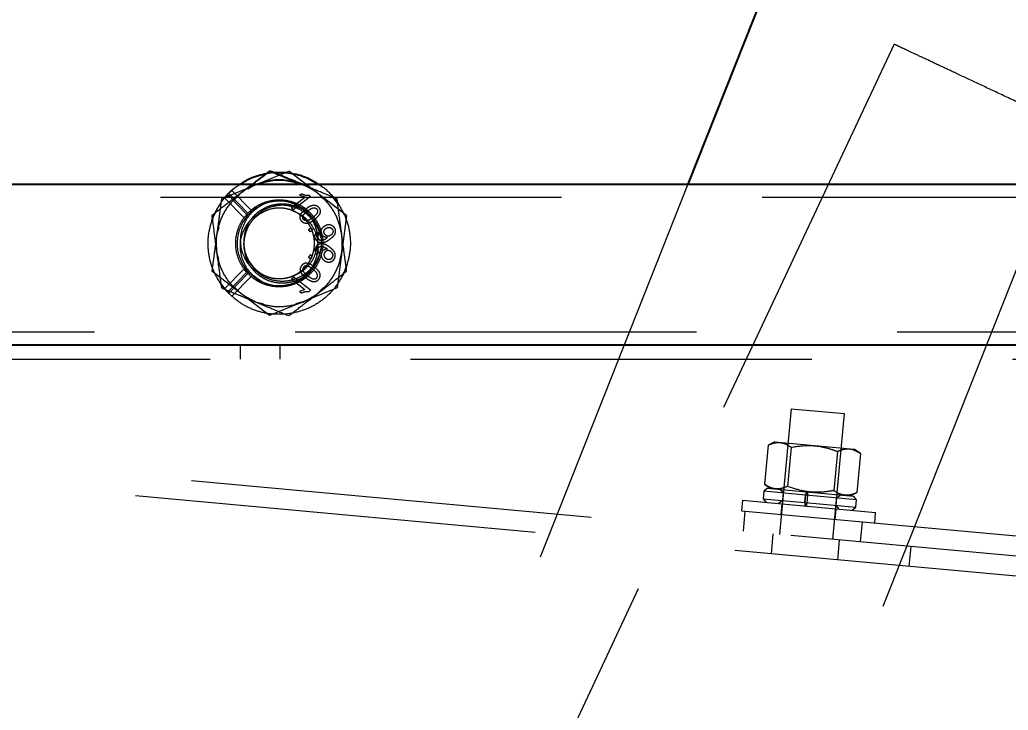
# Model space of a CAD drawing. Header units: millimetres. Extents: x 1293 to 41893, y 1011 to 26911.
# Drawn here: x 11859.3 to 12015.8, y 7002.3 to 7111.6 of the extents above; entities that cross this region are included whole.
import ezdxf

# ---------------------------------------------------------------- set-up
doc = ezdxf.new("R2010")
doc.units = ezdxf.units.MM
doc.header["$LTSCALE"] = 50
doc.linetypes.add('HIDDEN', pattern=[1.905, 1.27, -0.635])
doc.layers.add('CAPA_1', color=7, linetype='Continuous')
doc.layers.add('MAQUINAS', color=11, linetype='Continuous')
doc.styles.add('SLDTEXTSTYLE0', font='TXT', dxfattribs={"width": 0.75})
doc.dimstyles.new('SLDDIMSTYLE0', dxfattribs={"dimtxt": 100, "dimasz": 100, "dimexe": 0, "dimexo": 0.0625, "dimgap": 25, "dimtad": 2, "dimdec": 0, "dimlfac": 1.5, "dimrnd": 1e-09, "dimzin": 12, "dimdsep": 46, "dimtxsty": 'SLDTEXTSTYLE0', "dimsah": 1, "dimcen": 0.09, "dimadec": 0, "dimazin": 3, "dimtfac": 1, "dimtdec": 0, "dimtofl": 0, "dimtmove": 0, "dimatfit": 3, "dimfxl": 1, "dimfrac": 2, "dimtolj": 1, "dimtzin": 12, "dimarcsym": 0})

# ---------------------------------------------------------------- blocks, each defined once
blk = doc.blocks.new('_D_5')
at = {"layer": 'CAPA_1', "transparency": 16777216}
for p, q in [((11574.4, 7831.18), (17588.06, 7831.18)), ((17538.06, 7831.18), (17538.06, 4708.49)), ((16485.16, 4708.49), (17588.06, 4708.49))]:
    blk.add_line(p, q, dxfattribs=at)
for points in [[(17538.06, 7831.18), (17522.68, 7731.18), (17553.45, 7731.18)], [(17538.06, 4708.49), (17553.45, 4808.49), (17522.68, 4808.49)]]:
    blk.add_solid(points, dxfattribs=at)
at = {"layer": 'CAPA_1', "transparency": 16777216, "insert": (17409.15, 6122.06), "char_height": 100, "attachment_point": 1, "rotation": 90, "style": 'SLDTEXTSTYLE0'}
blk.add_mtext('4684', dxfattribs=at)
blk = doc.blocks.new('_D_15')
at = {"layer": 'CAPA_1', "transparency": 16777216}
for p, q in [((6530.12, 8742.38), (6530.12, 9415.65)), ((16745.16, 6492), (16745.16, 9415.65)), ((6530.12, 9365.65), (16745.16, 9365.65))]:
    blk.add_line(p, q, dxfattribs=at)
for points in [[(6530.12, 9365.65), (6630.12, 9350.26), (6630.12, 9381.03)], [(16745.16, 9365.65), (16645.16, 9381.03), (16645.16, 9350.26)]]:
    blk.add_solid(points, dxfattribs=at)
at = {"layer": 'CAPA_1', "transparency": 16777216, "insert": (11452.92, 9494.55), "char_height": 100, "attachment_point": 1, "style": 'SLDTEXTSTYLE0'}
blk.add_mtext('15323', dxfattribs=at)

msp = doc.modelspace()

# ---------------------------------------------------------------- linework, layer by layer
at = {"color": 7, "linetype": 'Continuous', "lineweight": 25}
for p, q in [((10357.5921497, 7085.5262403), (13080.519483, 7085.5262403)), ((10380.9601497, 7060.1262403), (13055.031483, 7060.1262403))]:
    msp.add_line(p, q, dxfattribs=at)
at = {"color": 1, "linetype": 'HIDDEN', "lineweight": 18}
for p, q in [((10357.5921497, 7083.4942403), (13078.399483, 7083.4942403)), ((12424.0365401, 6989.5070301), (11502.4810148, 7073.6480956)), ((12415.1619841, 6987.1291), (11502.1923276, 7070.4862473)), ((10378.9281497, 7062.1582403), (13059.183483, 7062.1582403)), ((11894.187483, 7060.1262403), (11894.187483, 7057.8489069)), ((11900.537483, 7057.8489069), (11900.537483, 7060.1262403)), ((11730.6958163, 7057.8489069), (12064.0291497, 7057.8489069)), ((11981.4149571, 7050.0030336), (11979.596455, 7030.0858789)), ((11981.4149571, 7050.0030336), (11989.8465525, 7049.233201)), ((11988.0280505, 7029.3160464), (11989.8465525, 7049.233201)), ((11977.7774818, 7044.2443615), (11977.2119621, 7038.0505033)), ((11978.8567141, 7044.7426522), (11977.7774818, 7044.2443615)), ((11978.8567141, 7044.7426522), (11991.4098567, 7043.5965088)), ((11981.4280244, 7043.9108678), (11980.8625386, 7037.7173807)), ((11988.7304287, 7043.2441342), (11988.1649429, 7037.0506471)), ((11992.3810052, 7042.9110115), (11991.4098567, 7043.5965088)), ((11992.3810052, 7042.9110115), (11991.8154855, 7036.7171534)), ((11977.6511686, 7037.4135742), (11977.0760793, 7036.934714)), ((11977.2119621, 7038.0505033), (11978.1831106, 7037.3650061)), ((11977.6511686, 7037.4135742), (11983.7872481, 7036.8533299)), ((11979.6831831, 7037.2280446), (11980.1620433, 7036.6529553)), ((11973.7154121, 7035.5114207), (11973.5614456, 7033.8251016)), ((11973.7154121, 7035.5114207), (11994.7944008, 7033.5868394)), ((11977.0760793, 7036.934714), (11976.9675329, 7035.745859)), ((11976.9675329, 7035.745859), (11983.5785412, 7035.1422521)), ((11976.9675329, 7035.745859), (11977.4463931, 7035.1707698)), ((11983.6870876, 7036.3311071), (11977.0760793, 7036.934714)), ((11980.0534969, 7035.4641003), (11979.4784076, 7034.9852402)), ((11980.1620433, 7036.6529553), (11980.0534969, 7035.4641003)), ((11983.5785412, 7035.1422521), (11983.6870876, 7036.3311071)), ((11983.636041, 7035.1370022), (11983.7445874, 7036.3258572)), ((11983.7872481, 7036.8533299), (11983.6870876, 7036.3311071)), ((11983.7445874, 7036.3258572), (11983.8406171, 7036.8484571)), ((11991.7470555, 7035.5952054), (11983.7445874, 7036.3258572)), ((11983.7872481, 7036.8533299), (11983.8406171, 7036.8484571)), ((11983.8406171, 7036.8484571), (11991.2681953, 7036.1702946)), ((11983.9918687, 7036.3032796), (11983.8833223, 7035.1144246)), ((11984.025179, 7036.3002382), (11983.9166326, 7035.1113833)), ((11983.9918687, 7036.3032796), (11983.9879373, 7036.8350063)), ((11984.0253783, 7036.8315878), (11984.025179, 7036.3002382)), ((11988.5525451, 7034.6881091), (11988.6610915, 7035.8769641)), ((11988.6610915, 7035.8769641), (11989.2361808, 7036.3558243)), ((11990.7362532, 7036.2188627), (11991.8154855, 7036.7171534)), ((11991.7470555, 7035.5952054), (11991.2681953, 7036.1702946)), ((11991.6385091, 7034.4063504), (11991.7470555, 7035.5952054)), ((11979.9547928, 7034.9417446), (11979.8008263, 7033.2554255)), ((11983.5785412, 7035.1422521), (11983.5824726, 7034.6105255)), ((11983.6358417, 7034.6056527), (11983.636041, 7035.1370022)), ((11983.636041, 7035.1370022), (11991.6385091, 7034.4063504)), ((11983.7831618, 7034.5922019), (11983.8833223, 7035.1144246)), ((11983.9166326, 7035.1113833), (11983.8206028, 7034.5887834)), ((11988.4010537, 7032.4701963), (11988.5550202, 7034.1565154)), ((11989.0314053, 7034.1130199), (11988.5525451, 7034.6881091)), ((11991.0634198, 7033.9274902), (11991.6385091, 7034.4063504)), ((11973.5614456, 7033.8251016), (12202.3929552, 7012.9320284)), ((11973.8536754, 7030.6102136), (11974.1423626, 7033.772062)), ((11994.6404343, 7031.9005203), (11994.7944008, 7033.5868394)), ((11992.4015257, 7028.9167336), (11992.6902129, 7032.0785819)), ((11978.5425056, 7030.182108), (11978.2538184, 7027.0202597)), ((11988.7933127, 7026.057969), (11989.0819999, 7029.2198173)), ((12000.1211944, 7025.0236959), (12000.4098817, 7028.1855442))]:
    msp.add_line(p, q, dxfattribs=at)
for points, knots in [([(11977.7774818, 7044.2443615), (11978.109221, 7044.3785464), (11978.7798936, 7044.6498263), (11979.7399758, 7044.6837547), (11980.6310438, 7044.4237809), (11981.1607465, 7044.08288), (11981.4280244, 7043.9108678)], [0, 0, 0, 0, 0.2646061211, 0.5349506065, 0.7653448938, 1, 1, 1, 1]), ([(11981.4280244, 7043.9108678), (11982.3292933, 7044.046936), (11983.8446822, 7044.2757204), (11986.0117749, 7044.0761169), (11987.5402461, 7043.6884483), (11988.4329499, 7043.3551878), (11988.7304287, 7043.2441342)], [0, 0, 0, 0, 0.3661794341, 0.6156922034, 0.8719357593, 1, 1, 1, 1]), ([(11988.7304287, 7043.2441342), (11989.0621813, 7043.37835), (11989.7328803, 7043.6496921), (11990.6929823, 7043.6837182), (11991.5840489, 7043.4238361), (11992.1137353, 7043.0829941), (11992.3810052, 7042.9110115)], [0, 0, 0, 0, 0.2646176718, 0.5349733347, 0.7653562273, 1, 1, 1, 1]), ([(11980.8625386, 7037.7173807), (11980.530786, 7037.5831649), (11979.860087, 7037.3118228), (11978.899985, 7037.2777967), (11978.0089184, 7037.5376787), (11977.479232, 7037.8785208), (11977.2119621, 7038.0505033)], [0, 0, 0, 0, 0.2646176718, 0.5349733347, 0.7653562273, 1, 1, 1, 1]), ([(11988.1649429, 7037.0506471), (11987.8522662, 7036.9953005), (11986.9296212, 7036.831984), (11985.3568587, 7036.7247659), (11983.1882517, 7036.9157552), (11981.724263, 7037.420362), (11980.8625386, 7037.7173807)], [0, 0, 0, 0, 0.1280647744, 0.377893031, 0.6338190398, 1, 1, 1, 1]), ([(11991.8154855, 7036.7171534), (11991.4837463, 7036.5829685), (11990.8130738, 7036.3116886), (11989.8529915, 7036.2777602), (11988.9619236, 7036.537734), (11988.4322208, 7036.8786349), (11988.1649429, 7037.0506471)], [0, 0, 0, 0, 0.2646061211, 0.5349506065, 0.7653448938, 1, 1, 1, 1])]:
    msp.add_open_spline(points, degree=3, knots=knots, dxfattribs=at)
at = {"layer": 'MAQUINAS', "linetype": 'Continuous', "lineweight": 25}
msp.add_line((12096.8727438, 7418.4636361), (11965.0615351, 7085.5262403), dxfattribs=at)
at = {"layer": 'MAQUINAS', "linetype": 'HIDDEN', "lineweight": 18}
for p, q in [((11997.7257192, 7107.6906939), (11815.0836979, 6718.9262403)), ((11891.24341, 7083.2202773), (11901.918196, 7087.6228082)), ((11898.6245076, 7087.2850493), (11897.8888591, 7087.0998635)), ((11898.3893351, 7087.2537224), (11899.4281961, 7087.3921073)), ((11899.9689276, 7087.3740415), (11898.8461578, 7087.314575)), ((11911.0682926, 7080.5794379), (11901.918196, 7087.6228082)), ((11896.1451498, 7085.5262403), (11894.293769, 7084.101123)), ((11896.580803, 7085.4215427), (11897.8274555, 7085.7535401)), ((11904.2062103, 7085.4215427), (11903.8130703, 7085.5262403)), ((11904.2062103, 7085.4215427), (11903.9523509, 7085.5262403)), ((11965.0615351, 7085.5262403), (11925.3615753, 6985.249478)), ((11960.9267966, 6930.1963144), (12022.4225179, 7085.5262403)), ((11892.3909977, 7084.0934968), (11892.879735, 7084.5587791)), ((11895.4443489, 7080.9656453), (11892.3909977, 7084.0934968)), ((11893.273565, 7084.8483422), (11892.879735, 7084.5587791)), ((11892.879735, 7084.5587791), (11895.936842, 7081.4270801)), ((11894.2245785, 7084.0265731), (11893.3829246, 7083.187489)), ((11896.580803, 7085.4215427), (11895.4362765, 7084.7630813)), ((11903.5795859, 7083.7819405), (11903.9003025, 7084.028815)), ((11906.4932443, 7084.101123), (11907.4040887, 7083.187489)), ((11891.24341, 7083.2202773), (11889.7187207, 7071.774376)), ((11894.8257342, 7080.229818), (11891.7465943, 7083.3840875)), ((11892.195166, 7083.8905154), (11891.879991, 7083.4828181)), ((11895.252273, 7080.7588164), (11892.195166, 7083.8905154)), ((11902.3471442, 7081.8359953), (11904.4616992, 7083.4636933)), ((11905.3285285, 7083.5769087), (11902.6149402, 7081.4880993)), ((11904.4616992, 7083.4636933), (11903.5795859, 7083.7819405)), ((11905.1561348, 7083.8008667), (11905.3285285, 7083.5769087)), ((11909.7408458, 7082.400596), (11908.8069848, 7083.6157442)), ((11908.9842245, 7083.4509781), (11909.6234998, 7082.6204906)), ((11889.7986173, 7079.9796512), (11890.1982029, 7080.9485237)), ((11890.5100683, 7081.4622403), (11889.944196, 7080.3326349)), ((11895.4443489, 7080.9656453), (11895.936842, 7081.4270801)), ((11895.936842, 7081.4270801), (11896.0493248, 7081.5053336)), ((11898.2581572, 7081.3216555), (11898.3858861, 7081.3876672)), ((11902.6149402, 7081.4880993), (11902.3471442, 7081.8359953)), ((11904.0812677, 7081.6960313), (11904.4599984, 7081.4597177)), ((11904.6118887, 7081.3170203), (11904.4599984, 7081.4597177)), ((11889.8685258, 7080.1491578), (11889.6900635, 7079.5061077)), ((11911.0682926, 7080.5794379), (11909.5436032, 7069.1335366)), ((11890.8168735, 7078.7429581), (11890.4810654, 7077.4973266)), ((11905.0251049, 7078.3570359), (11905.3730008, 7078.624832)), ((11905.2929009, 7078.00914), (11905.0251049, 7078.3570359)), ((11905.6407969, 7078.276936), (11905.2929009, 7078.00914)), ((11905.3730008, 7078.624832), (11905.6407969, 7078.276936)), ((11906.3823769, 7077.961319), (11906.6849626, 7077.6402027)), ((11909.9701398, 7078.7429581), (11910.275981, 7077.5945223)), ((11907.994455, 7077.0388996), (11908.0595173, 7077.091579)), ((11890.8168735, 7073.6108558), (11890.4810418, 7074.8719062)), ((11906.3823769, 7074.3924949), (11906.6849626, 7074.7136112)), ((11906.831929, 7074.5717367), (11907.002987, 7075.3104701)), ((11907.994455, 7075.3149143), (11908.0595173, 7075.2622349)), ((11910.3059479, 7074.8564872), (11909.9701398, 7073.6108558)), ((11905.2929009, 7074.3446739), (11905.0251049, 7073.996778)), ((11905.0251049, 7073.996778), (11905.3730008, 7073.7289819)), ((11905.6407969, 7074.0768778), (11905.2929009, 7074.3446739)), ((11898.8688173, 7064.7310057), (11889.7187207, 7071.774376)), ((11894.8257342, 7072.1239959), (11891.7465943, 7068.9697264)), ((11895.252273, 7071.5949975), (11892.195166, 7068.4632985)), ((11895.547314, 7071.3004024), (11894.8026705, 7072.1630695)), ((11894.8257342, 7072.1239959), (11895.252273, 7071.5949975)), ((11895.8740322, 7072.961592), (11896.1913272, 7072.5190956)), ((11905.4124871, 7071.7889371), (11904.4599984, 7070.8940962)), ((11910.3160821, 7070.9673646), (11910.6740843, 7071.6120533)), ((11910.988396, 7072.3741627), (11910.5888104, 7071.4052902)), ((11910.7572769, 7071.8137698), (11911.1085815, 7072.8984468)), ((11895.4443489, 7071.3881686), (11892.3909977, 7068.260317)), ((11892.879735, 7067.7950348), (11895.936842, 7070.9267338)), ((11902.6149402, 7070.8657145), (11902.3471442, 7070.5178186)), ((11902.3471442, 7070.5178186), (11904.4616992, 7068.8901206)), ((11905.3285285, 7068.7769052), (11902.6149402, 7070.8657145)), ((11904.2151653, 7070.7534227), (11904.6608341, 7071.0717542)), ((11891.1431808, 7069.7714247), (11892.4508718, 7068.2117789)), ((11891.7465943, 7068.9697264), (11891.1635135, 7069.7333233)), ((11892.195166, 7068.4632985), (11891.7465943, 7068.9697264)), ((11894.293769, 7068.2526908), (11893.3829246, 7069.1663249)), ((11909.5436032, 7069.1335366), (11898.8688173, 7064.7310057)), ((11904.4616992, 7068.8901206), (11903.5795859, 7068.5718734)), ((11903.5795859, 7068.5718734), (11903.9003025, 7068.3249989)), ((11905.1561348, 7068.5529472), (11905.3285285, 7068.7769052)), ((11907.4040887, 7069.1663249), (11906.5624347, 7068.3272408)), ((11904.2062103, 7066.9322711), (11902.9595578, 7066.6002738)), ((11900.9194888, 7064.9721302), (11902.4615307, 7065.1197214)), ((11902.3976782, 7065.1000915), (11901.3588172, 7064.9617065))]:
    msp.add_line(p, q, dxfattribs=at)
msp.add_arc((11900.3935066, 7076.1769069), 6.6666667, 37.587605897, 307.587605897, dxfattribs=at)
for points, knots in [([(12025.9482327, 7094.4317222), (12025.4837779, 7094.6499236), (12023.4662404, 7095.5977652), (12020.041125, 7097.2068887), (12015.774238, 7099.2114775), (12011.8273916, 7101.0657108), (12008.2562557, 7102.7434349), (12005.1248417, 7104.214577), (12002.4869569, 7105.4538586), (12000.383917, 7106.4418693), (11998.8667542, 7107.1546343), (11997.9050522, 7107.6064431), (11997.7854969, 7107.6626103), (11997.7257192, 7107.6906939)], [0, 0, 0, 0, 0.0290369911, 0.126133292, 0.2232295929, 0.3203258938, 0.4174221947, 0.5145184956, 0.6116147964, 0.7087110973, 0.8058073982, 0.9029036991, 1, 1, 1, 1]), ([(11890.1982029, 7080.9485237), (11890.638043, 7081.7254406), (11891.5177233, 7083.2792745), (11892.9815335, 7084.8124545), (11894.0045696, 7085.3887221), (11894.2487028, 7085.5262403)], [0, 0, 0, 0, 0.4322581933, 0.8645163866, 1, 1, 1, 1]), ([(11896.9843198, 7085.5262403), (11896.8393038, 7085.4900674), (11895.8477288, 7085.2427287), (11895.0094506, 7084.6268935), (11894.293769, 7084.101123)], [0, 0, 0, 0, 0.1462481413, 1, 1, 1, 1]), ([(11902.9595578, 7085.7535401), (11903.405019, 7085.6882345), (11903.8846804, 7085.6179151), (11904.2930607, 7085.3762494), (11904.3221784, 7085.3590185)], [0, 0, 0, 0, 0.9286993414, 1, 1, 1, 1]), ([(11906.5731894, 7085.5262403), (11906.7248812, 7085.4450515), (11907.6656952, 7084.9415071), (11908.3827684, 7084.1308931), (11908.9842245, 7083.4509781)], [0, 0, 0, 0, 0.1612346672, 1, 1, 1, 1]), ([(11894.293769, 7084.101123), (11893.5694897, 7083.5436024), (11892.0193308, 7082.3503535), (11890.5183824, 7081.1949847), (11889.7187207, 7080.5794379)], [0, 0, 0, 0, 0.4672290805, 1, 1, 1, 1]), ([(11903.9003025, 7084.028815), (11904.1011821, 7083.9422677), (11904.502247, 7083.7694725), (11904.938424, 7083.790414), (11905.1561348, 7083.8008667)], [0, 0, 0, 0, 0.5008657323, 1, 1, 1, 1]), ([(11909.5436032, 7083.2202773), (11908.6106932, 7083.6050311), (11906.8596403, 7084.3272062), (11905.051177, 7085.0730587), (11904.2062103, 7085.4215427)], [0, 0, 0, 0, 0.5327709195, 1, 1, 1, 1]), ([(11894.8574519, 7076.9081117), (11894.9005067, 7077.299798), (11894.9855596, 7078.0735563), (11895.4973122, 7079.3898983), (11896.4406457, 7080.7060118), (11897.90128, 7081.7908046), (11899.5685182, 7082.3891555), (11901.3345822, 7082.5068808), (11903.0628023, 7082.119999), (11904.5647294, 7081.3485778), (11905.3301202, 7080.5875999), (11905.6763174, 7080.2433987)], [0, 0, 0, 0, 0.08167700111, 0.16134915134, 0.29103513602, 0.41314766632, 0.53422073049, 0.65476436123, 0.77634522102, 0.89883775285, 1, 1, 1, 1]), ([(11906.4973458, 7076.2660609), (11906.503047, 7076.6863022), (11906.5188446, 7077.8507629), (11905.9137763, 7079.5254745), (11904.6701407, 7081.2710169), (11903.4814278, 7081.9835545), (11902.7903214, 7082.3978171)], [0, 0, 0, 0, 0.1655470058, 0.4587197366, 0.6853047725, 1, 1, 1, 1]), ([(11910.3059479, 7077.4973266), (11910.1852606, 7078.4033312), (11909.9269561, 7080.3424327), (11909.6768516, 7082.2199765), (11909.5436032, 7083.2202773)], [0, 0, 0, 0, 0.4672290805, 1, 1, 1, 1]), ([(11897.6726324, 7082.2630624), (11897.0342696, 7081.8368141), (11895.9688982, 7081.1254432), (11894.8374502, 7079.4869595), (11894.203957, 7077.6576487), (11894.2103983, 7075.5031284), (11894.9859257, 7073.5096224), (11896.0967022, 7072.0707967), (11897.0444003, 7071.640792), (11897.3400703, 7071.5066359)], [0, 0, 0, 0, 0.1725440937, 0.2879608936, 0.4454263752, 0.6059003855, 0.7652904456, 0.9267735541, 1, 1, 1, 1]), ([(11897.6726324, 7070.0907515), (11897.0342566, 7070.5170192), (11895.9688636, 7071.2284223), (11894.8375497, 7072.8667059), (11894.2034157, 7074.6969728), (11894.2124371, 7076.847644), (11894.9783416, 7078.8555054), (11896.2846006, 7080.4528499), (11897.4786487, 7080.9654892), (11898.0123849, 7081.1946376)], [0, 0, 0, 0, 0.163192842, 0.2723544782, 0.4212859131, 0.5730628255, 0.7238145338, 0.8765458549, 1, 1, 1, 1]), ([(11895.9685175, 7072.7707312), (11896.1326509, 7072.5744897), (11896.5427191, 7072.0842037), (11897.14015, 7071.6168407), (11897.6869387, 7071.2873908), (11898.0715287, 7071.0908901), (11898.5603125, 7070.8917499), (11898.9293577, 7070.7841378), (11899.1317897, 7070.7371797), (11899.1321145, 7070.7371043), (11899.1325975, 7070.7369923), (11899.1334722, 7070.7367896), (11899.1350739, 7070.7364188), (11899.1380606, 7070.7357285), (11899.143797, 7070.7344068), (11899.1553272, 7070.7317665), (11899.1800248, 7070.7261817), (11899.2372606, 7070.7135944), (11899.4137049, 7070.6773596), (11900.0152129, 7070.5812466), (11900.6975018, 7070.5783787), (11901.3597417, 7070.6735507), (11901.7398862, 7070.751794), (11902.1657338, 7070.8742415), (11902.5420072, 7071.0183281), (11902.7704069, 7071.1231003), (11902.9991614, 7071.2351828), (11903.2898831, 7071.394618), (11903.6892465, 7071.6605646), (11904.0643587, 7071.9597847), (11904.3940431, 7072.2726236), (11904.7151359, 7072.6295659), (11905.0436246, 7073.0647019), (11905.2963374, 7073.4897422), (11905.4362521, 7073.7766364), (11905.5419864, 7074.0082119), (11905.6656938, 7074.315891), (11905.8058843, 7074.7749503), (11905.9061925, 7075.2443793), (11905.969302, 7075.7480835), (11905.9850645, 7076.2510526), (11905.9567956, 7076.7159732), (11905.9026167, 7077.1137958), (11905.8443517, 7077.3990432), (11905.801866, 7077.5677735), (11905.7456762, 7077.778783), (11905.6474828, 7078.0886376), (11905.4741015, 7078.5073945), (11905.29213, 7078.8664308), (11905.1122685, 7079.1687958), (11904.823306, 7079.5957278), (11904.3640272, 7080.1387948), (11903.6978509, 7080.7059413), (11903.0378448, 7081.1116841), (11902.4226402, 7081.3915471), (11901.8368548, 7081.5833331), (11901.2460923, 7081.7059428), (11900.6451439, 7081.7660718), (11899.6080493, 7081.7587078), (11898.1286739, 7081.4040818), (11896.5109832, 7080.3348485), (11895.2993255, 7078.7855162), (11895.0047433, 7077.533914), (11894.8574519, 7076.9081117)], [0, 0, 0, 0, 0.0250183497, 0.0625054019, 0.0734573789, 0.0875362284, 0.1047409172, 0.1250701816, 0.1250803606, 0.1250883981, 0.1251028376, 0.1251288993, 0.1251763212, 0.1252638193, 0.1254290457, 0.1257527277, 0.1264220409, 0.1279084063, 0.131491046, 0.1440579425, 0.1875385457, 0.1974736035, 0.2095664131, 0.2255093013, 0.2408045384, 0.2489692379, 0.2501056215, 0.2657484547, 0.2813911899, 0.2970338275, 0.3126763675, 0.325838441, 0.3440073866, 0.3659743195, 0.3741241294, 0.3752533993, 0.3909020103, 0.4065504224, 0.4221986368, 0.4378466544, 0.4561989231, 0.4713844032, 0.4834019486, 0.4954852909, 0.4998684283, 0.5004379051, 0.5168673814, 0.5316456843, 0.5447725112, 0.5562475935, 0.5660706967, 0.5952358285, 0.6255591057, 0.6513477814, 0.670842644, 0.6916215056, 0.7115649581, 0.7298045647, 0.7506541573, 0.8129902501, 0.8753265879, 0.937663171, 1, 1, 1, 1]), ([(11907.0027724, 7077.0498619), (11906.9259466, 7077.3612003), (11906.7722833, 7077.9839248), (11906.4082262, 7078.779903), (11905.9856938, 7079.4803773), (11905.4941836, 7080.1154786), (11904.7086387, 7080.8876145), (11903.8906176, 7081.421178), (11903.1662535, 7081.7447017), (11902.7630855, 7081.8949524), (11902.3213018, 7082.025086), (11901.4650046, 7082.2033754), (11900.1715303, 7082.2405964), (11898.5365466, 7081.8083327), (11897.2165873, 7081.0768469), (11896.6458923, 7080.3693668), (11896.4340975, 7080.1068087)], [0, 0, 0, 0, 0.0699532525, 0.1399172067, 0.1901926778, 0.2485512479, 0.3148798447, 0.4302467624, 0.4592136419, 0.4882059058, 0.5242061121, 0.5597319953, 0.6792737528, 0.8024253139, 0.9266766122, 1, 1, 1, 1]), ([(11902.672566, 7081.2747939), (11903.0255857, 7081.1266696), (11903.7316074, 7080.8304285), (11904.943976, 7079.9038542), (11906.058099, 7078.3882355), (11906.565083, 7076.4860901), (11906.5057289, 7074.5538148), (11905.9212217, 7072.8285606), (11904.667704, 7071.0827246), (11903.480532, 7070.3702328), (11902.7903214, 7069.9559968)], [0, 0, 0, 0, 0.07949736105, 0.15899070104, 0.31513487094, 0.46194463661, 0.56032150067, 0.71479604532, 0.8341851173, 1, 1, 1, 1]), ([(11903.7140456, 7080.5292055), (11903.7586511, 7080.6431323), (11903.8479272, 7080.8711521), (11904.1532279, 7081.2583351), (11904.4349448, 7081.4924632), (11904.6227426, 7081.6485375)], [0, 0, 0, 0, 0.249753552, 0.499871473, 1, 1, 1, 1]), ([(11904.2322373, 7079.9628565), (11904.1952666, 7080.0226013), (11904.1213048, 7080.1421239), (11904.1140711, 7080.3565989), (11904.161907, 7080.5617749), (11904.3980515, 7080.9114773), (11904.6722817, 7081.1281622), (11904.8916258, 7081.3014784)], [0, 0, 0, 0, 0.12469638283, 0.24946165819, 0.37443234657, 0.49963711369, 1, 1, 1, 1]), ([(11904.6227426, 7081.6485375), (11904.7794075, 7081.7625139), (11905.0923509, 7081.9901856), (11905.5437086, 7082.1966551), (11905.9312278, 7082.2485662), (11906.2214014, 7082.1992668), (11906.4764622, 7082.0574458), (11906.6037846, 7081.9108164), (11906.6675089, 7081.837429)], [0, 0, 0, 0, 0.2504817087, 0.5003455958, 0.6317049057, 0.7502211388, 0.8749866995, 1, 1, 1, 1]), ([(11904.8916258, 7081.3014784), (11905.044365, 7081.4126885), (11905.2734605, 7081.5794939), (11905.6091415, 7081.7603706), (11905.7949475, 7081.7988445), (11905.8877282, 7081.8180562)], [0, 0, 0, 0, 0.5003723119, 0.7505151407, 1, 1, 1, 1]), ([(11906.3514735, 7081.6002177), (11906.388983, 7081.5406584), (11906.4640002, 7081.4215426), (11906.4752724, 7081.2062647), (11906.423686, 7081.0013955), (11906.1913844, 7080.648679), (11905.9156056, 7080.431505), (11905.695014, 7080.2577906)], [0, 0, 0, 0, 0.1247447425, 0.2494837578, 0.3744708184, 0.4996480989, 1, 1, 1, 1]), ([(11905.8877282, 7081.8180562), (11905.932225, 7081.8164463), (11906.0211899, 7081.8132276), (11906.1492043, 7081.7718283), (11906.2642489, 7081.701425), (11906.3223951, 7081.6339575), (11906.3514735, 7081.6002177)], [0, 0, 0, 0, 0.25015845617, 0.50015557244, 0.75003243026, 1, 1, 1, 1]), ([(11906.6675089, 7081.837429), (11906.7217167, 7081.7567672), (11906.8300877, 7081.5955097), (11906.9038976, 7081.3088636), (11906.8801841, 7081.0141647), (11906.6326537, 7080.4824365), (11906.2597302, 7080.1637353), (11905.9617229, 7079.9090578)], [0, 0, 0, 0, 0.125373348, 0.2506437386, 0.375697515, 0.5011131747, 1, 1, 1, 1]), ([(11889.7187207, 7080.5794379), (11889.8519691, 7079.5791371), (11890.1020736, 7077.7015933), (11890.360378, 7075.7624918), (11890.4810654, 7074.8564872)], [0, 0, 0, 0, 0.5327709195, 1, 1, 1, 1]), ([(11903.919131, 7079.7218401), (11903.8401491, 7079.8438028), (11903.7215251, 7080.0269805), (11903.690109, 7080.2795923), (11903.6939571, 7080.4232119), (11903.7073495, 7080.4938747), (11903.7140456, 7080.5292055)], [0, 0, 0, 0, 0.49879534605, 0.74914825957, 0.87457641189, 1, 1, 1, 1]), ([(11905.9617229, 7079.9090578), (11905.8052553, 7079.7950803), (11905.4926976, 7079.5674001), (11905.0453197, 7079.3640692), (11904.6591237, 7079.3102948), (11904.3681217, 7079.3567122), (11904.1096954, 7079.5017297), (11903.9826926, 7079.6484236), (11903.919131, 7079.7218401)], [0, 0, 0, 0, 0.2504758129, 0.5003473544, 0.6257683408, 0.7501761831, 0.8749696966, 1, 1, 1, 1]), ([(11905.695014, 7080.2577906), (11905.4713698, 7080.0898913), (11905.1917696, 7079.8799833), (11904.793229, 7079.7426537), (11904.5825954, 7079.7473587), (11904.3777171, 7079.810751), (11904.2807166, 7079.9121693), (11904.2322373, 7079.9628565)], [0, 0, 0, 0, 0.5004095025, 0.6256126137, 0.7505796735, 0.875343692, 1, 1, 1, 1]), ([(11906.2636019, 7076.6761198), (11906.1976191, 7076.7764766), (11906.0983996, 7076.9273849), (11906.0477159, 7077.1628949), (11906.0473706, 7077.4014878), (11906.1426754, 7077.6943131), (11906.3023924, 7077.8722234), (11906.3823769, 7077.961319)], [0, 0, 0, 0, 0.2498594906, 0.3757183909, 0.500481002, 0.7498462328, 1, 1, 1, 1]), ([(11907.2268313, 7077.4400821), (11907.1879733, 7077.496743), (11907.1102836, 7077.6100264), (11907.0451962, 7077.8064107), (11907.0239342, 7078.0118933), (11907.0478911, 7078.216928), (11907.112141, 7078.4141052), (11907.2479933, 7078.6547869), (11907.4038813, 7078.7917568), (11907.507459, 7078.8827647)], [0, 0, 0, 0, 0.1250740585, 0.2500636243, 0.3732612247, 0.5001992382, 0.6242961009, 0.7503685137, 1, 1, 1, 1]), ([(11907.6215318, 7077.575099), (11907.5719877, 7077.6507777), (11907.497757, 7077.7641652), (11907.4650361, 7077.9424987), (11907.4711285, 7078.0772984), (11907.5063008, 7078.208127), (11907.5881065, 7078.3696515), (11907.689455, 7078.4603788), (11907.7567731, 7078.5206421)], [0, 0, 0, 0, 0.2495205461, 0.3738507838, 0.4998887841, 0.6240955932, 0.7503154422, 1, 1, 1, 1]), ([(11907.507459, 7078.8827647), (11907.6286567, 7078.9635006), (11907.8112536, 7079.0851377), (11908.095215, 7079.1524718), (11908.3141302, 7079.1586482), (11908.5275894, 7079.1195424), (11908.7989882, 7079.0105365), (11908.9484645, 7078.8510362), (11909.0483833, 7078.7444167)], [0, 0, 0, 0, 0.2498688585, 0.3764535287, 0.5003476657, 0.6272386366, 0.7508240847, 1, 1, 1, 1]), ([(11907.7567731, 7078.5206421), (11907.8365231, 7078.5739978), (11907.9958129, 7078.6805687), (11908.2411241, 7078.7180132), (11908.4300346, 7078.6918906), (11908.6109866, 7078.6238009), (11908.7097829, 7078.5199987), (11908.7762833, 7078.4501287)], [0, 0, 0, 0, 0.2502503989, 0.4998417518, 0.6295762977, 0.7506653539, 1, 1, 1, 1]), ([(11909.0483833, 7078.7444167), (11909.1008012, 7078.6654813), (11909.2056211, 7078.5076343), (11909.2750763, 7078.2287519), (11909.276328, 7077.9436709), (11909.1726518, 7077.5772177), (11908.8854129, 7077.1888917), (11908.5922373, 7076.9528217), (11908.4452719, 7076.8344826)], [0, 0, 0, 0, 0.1250635897, 0.2500895576, 0.3751100052, 0.5001693996, 0.7494409524, 1, 1, 1, 1]), ([(11908.7762833, 7078.4501287), (11908.8252611, 7078.3719861), (11908.8984551, 7078.2552074), (11908.9181393, 7078.0714325), (11908.9007429, 7077.9353892), (11908.854856, 7077.804918), (11908.7602946, 7077.6471879), (11908.6557281, 7077.5569761), (11908.5862535, 7077.497039)], [0, 0, 0, 0, 0.24901685056, 0.37213839251, 0.49936545582, 0.62356193351, 0.74989269326, 1, 1, 1, 1]), ([(11908.4452719, 7076.8344826), (11908.2789126, 7076.7131442), (11907.9467596, 7076.4708797), (11907.4626352, 7076.2635778), (11907.0483786, 7076.2302963), (11906.7432891, 7076.2949343), (11906.4684651, 7076.4433582), (11906.3319088, 7076.5985109), (11906.2636019, 7076.6761198)], [0, 0, 0, 0, 0.25048494292, 0.50011851407, 0.62789918516, 0.75009236964, 0.87499367523, 1, 1, 1, 1]), ([(11908.4452719, 7075.5193312), (11908.2789124, 7075.6406695), (11907.9467587, 7075.8829335), (11907.4625295, 7076.0902847), (11907.0482543, 7076.1235113), (11906.7431864, 7076.0588231), (11906.4684648, 7075.9104558), (11906.3319087, 7075.755303), (11906.2636019, 7075.677694)], [0, 0, 0, 0, 0.2504849259, 0.5001184801, 0.6280398823, 0.7500923866, 0.8749936837, 1, 1, 1, 1]), ([(11906.6849626, 7077.6402027), (11906.6358589, 7077.5818399), (11906.5471775, 7077.4764364), (11906.4809649, 7077.3138052), (11906.4726796, 7077.1827233), (11906.4918062, 7077.0805284), (11906.5303361, 7076.9835163), (11906.5704572, 7076.9273028), (11906.5905165, 7076.8991979)], [0, 0, 0, 0, 0.2764767993, 0.4993179598, 0.6237184282, 0.7494961879, 0.8747561628, 1, 1, 1, 1]), ([(11906.5905165, 7076.8991979), (11906.6347266, 7076.8499506), (11906.7231099, 7076.751497), (11906.9039198, 7076.6629115), (11907.1023155, 7076.6322192), (11907.4914869, 7076.719301), (11907.7710004, 7076.8969109), (11907.994455, 7077.0388996)], [0, 0, 0, 0, 0.1252073258, 0.2503100191, 0.3753386279, 0.5006201474, 1, 1, 1, 1]), ([(11908.0595173, 7077.091579), (11907.981018, 7077.0885179), (11907.8235261, 7077.0823766), (11907.5952354, 7077.1505329), (11907.3842079, 7077.2628683), (11907.2792119, 7077.381099), (11907.2268313, 7077.4400821)], [0, 0, 0, 0, 0.2489431768, 0.4994502947, 0.7502849385, 1, 1, 1, 1]), ([(11908.5862535, 7077.497039), (11908.5105028, 7077.4458975), (11908.3958896, 7077.3685188), (11908.2190491, 7077.3201143), (11908.0813315, 7077.3135439), (11907.9475, 7077.3373017), (11907.7774162, 7077.4072088), (11907.6840095, 7077.5078094), (11907.6215318, 7077.575099)], [0, 0, 0, 0, 0.2499764907, 0.3782221672, 0.5003423322, 0.6274524307, 0.7508110927, 1, 1, 1, 1]), ([(11911.0682926, 7071.774376), (11910.9350442, 7072.7746767), (11910.6849397, 7074.6522206), (11910.4266353, 7076.591322), (11910.3059479, 7077.4973266)], [0, 0, 0, 0, 0.5327709195, 1, 1, 1, 1]), ([(11890.4810654, 7074.8564872), (11890.6017527, 7073.9504826), (11890.8600572, 7072.0113812), (11891.1101617, 7070.1338374), (11891.24341, 7069.1335366)], [0, 0, 0, 0, 0.4672290805, 1, 1, 1, 1]), ([(11894.8574519, 7075.4457022), (11894.9005068, 7075.0540155), (11894.9855598, 7074.2802566), (11895.4973132, 7072.9639137), (11896.440648, 7071.6477995), (11897.9012843, 7070.5630069), (11899.5685246, 7069.9646569), (11901.3345904, 7069.8469336), (11903.0628117, 7070.2338182), (11904.5647351, 7071.0052406), (11905.3301231, 7071.7662165), (11905.6763174, 7072.1104152)], [0, 0, 0, 0, 0.0816770766, 0.1613492895, 0.2910353615, 0.4131480043, 0.5342211749, 0.6547649167, 0.7763458983, 0.8988385446, 1, 1, 1, 1]), ([(11907.0027724, 7075.303952), (11906.9259468, 7074.9926142), (11906.7722838, 7074.3698909), (11906.408228, 7073.5739145), (11905.9856976, 7072.8734423), (11905.4941904, 7072.2383432), (11904.7086501, 7071.4662087), (11903.8906318, 7070.9326437), (11903.166272, 7070.6091202), (11902.7631039, 7070.4588656), (11902.3213442, 7070.3287503), (11901.4649345, 7070.1503316), (11900.1730674, 7070.1148076), (11898.5309472, 7070.5395156), (11897.0276342, 7071.4157547), (11896.3216677, 7072.3189299), (11895.9685175, 7072.7707312)], [0, 0, 0, 0, 0.0665557442, 0.1331216702, 0.1809552484, 0.2364793104, 0.2995862573, 0.4093499598, 0.4369099671, 0.4644941257, 0.4987453086, 0.5325451921, 0.6462814496, 0.7634528024, 0.8816704486, 1, 1, 1, 1]), ([(11902.672566, 7071.07902), (11903.0258707, 7071.2271232), (11903.7324623, 7071.5233221), (11904.9391827, 7072.4503145), (11906.0913261, 7073.957741), (11906.3652205, 7075.3946128), (11906.4973458, 7076.087753)], [0, 0, 0, 0, 0.1725736883, 0.3451386477, 0.6840980163, 1, 1, 1, 1]), ([(11904.4599984, 7070.8940962), (11904.6935598, 7071.0878094), (11904.9943943, 7071.3373182), (11905.2924639, 7071.6539641), (11905.4769064, 7071.8602221), (11905.6890269, 7072.1192681), (11905.9427046, 7072.473438), (11906.3243621, 7073.0896149), (11906.7587176, 7074.0187041), (11906.921421, 7074.8755368), (11907.0027724, 7075.303952)], [0, 0, 0, 0, 0.1741680576, 0.2243339503, 0.2498477307, 0.3332575432, 0.4166697768, 0.5000844782, 0.7500429764, 1, 1, 1, 1]), ([(11906.2636019, 7075.677694), (11906.1976224, 7075.5773368), (11906.0983448, 7075.426332), (11906.0476898, 7075.1908033), (11906.0474146, 7074.9522163), (11906.1426729, 7074.6595004), (11906.3023915, 7074.4815903), (11906.3823769, 7074.3924949)], [0, 0, 0, 0, 0.2498591948, 0.3759561592, 0.5004815934, 0.749846529, 1, 1, 1, 1]), ([(11906.6849626, 7074.7136112), (11906.6358058, 7074.7720049), (11906.5471142, 7074.8773624), (11906.4807815, 7075.0402857), (11906.4729784, 7075.1709913), (11906.4966079, 7075.3082721), (11906.5529974, 7075.3961475), (11906.5905165, 7075.454616)], [0, 0, 0, 0, 0.2770742738, 0.4999140274, 0.6248342849, 0.7503808481, 1, 1, 1, 1]), ([(11906.5905165, 7075.454616), (11906.6347266, 7075.5038633), (11906.7231099, 7075.6023169), (11906.9039198, 7075.6909024), (11907.1023155, 7075.7215946), (11907.4914869, 7075.6345129), (11907.7710004, 7075.456903), (11907.994455, 7075.3149143)], [0, 0, 0, 0, 0.1252073258, 0.2503100191, 0.3753386279, 0.5006201474, 1, 1, 1, 1]), ([(11907.2268313, 7074.9137318), (11907.2066638, 7074.8859958), (11907.1663272, 7074.8305217), (11907.1007154, 7074.7099762), (11907.0447168, 7074.54761), (11907.0240551, 7074.341709), (11907.0479103, 7074.1366779), (11907.1121994, 7073.939589), (11907.2480787, 7073.6989508), (11907.4038792, 7073.5620584), (11907.507459, 7073.4710492)], [0, 0, 0, 0, 0.0626107389, 0.1252263593, 0.2501941382, 0.3735862588, 0.5002863049, 0.6245798583, 0.750412027, 1, 1, 1, 1]), ([(11908.0595173, 7075.2622349), (11907.9808268, 7075.2652925), (11907.8225317, 7075.2714432), (11907.5939988, 7075.2027067), (11907.3833654, 7075.0901566), (11907.278956, 7074.9724799), (11907.2268313, 7074.9137318)], [0, 0, 0, 0, 0.2495404591, 0.5019797072, 0.7513717736, 1, 1, 1, 1]), ([(11907.6215318, 7074.7787148), (11907.5719875, 7074.7030362), (11907.4978205, 7074.5897464), (11907.4650435, 7074.4114358), (11907.4710956, 7074.2767366), (11907.506252, 7074.1457904), (11907.5880291, 7073.9842384), (11907.6894571, 7073.8934359), (11907.7567731, 7073.8331718)], [0, 0, 0, 0, 0.2495203093, 0.3735284255, 0.4998883672, 0.623789863, 0.7503156792, 1, 1, 1, 1]), ([(11908.5862535, 7074.8567749), (11908.5105027, 7074.9079175), (11908.3959825, 7074.9852349), (11908.2191632, 7075.0336755), (11908.0815668, 7075.0402847), (11907.947626, 7075.0165491), (11907.7775042, 7074.9466963), (11907.68401, 7074.8460036), (11907.6215318, 7074.7787148)], [0, 0, 0, 0, 0.2499766017, 0.3779151287, 0.5003420213, 0.627106401, 0.7508109821, 1, 1, 1, 1]), ([(11909.0483833, 7073.6093972), (11909.1008012, 7073.6883325), (11909.2056211, 7073.8461795), (11909.2750763, 7074.125062), (11909.276328, 7074.4101429), (11909.1726518, 7074.7765962), (11908.8854129, 7075.1649222), (11908.5922373, 7075.4009922), (11908.4452719, 7075.5193312)], [0, 0, 0, 0, 0.1250635897, 0.2500895576, 0.3751100052, 0.5001693996, 0.7494409524, 1, 1, 1, 1]), ([(11908.7762833, 7073.9036852), (11908.825264, 7073.9818275), (11908.8984045, 7074.0985133), (11908.9181305, 7074.2822687), (11908.9007967, 7074.4182031), (11908.8549099, 7074.5487812), (11908.7603876, 7074.7065459), (11908.655728, 7074.7968379), (11908.5862535, 7074.8567749)], [0, 0, 0, 0, 0.249017166, 0.3718446562, 0.4993648037, 0.6232259432, 0.7498923764, 1, 1, 1, 1]), ([(11905.9617229, 7072.444756), (11905.8052551, 7072.558746), (11905.4926968, 7072.7864508), (11905.0450144, 7072.9897675), (11904.6587652, 7073.0437399), (11904.367845, 7072.9968841), (11904.1096932, 7072.8520986), (11903.9826919, 7072.7053951), (11903.919131, 7072.6319738)], [0, 0, 0, 0, 0.25047150777, 0.5003387545, 0.62618806136, 0.75018047702, 0.87497184564, 1, 1, 1, 1]), ([(11907.507459, 7073.4710492), (11907.6286568, 7073.3903148), (11907.8113513, 7073.2686151), (11908.0953337, 7073.2013206), (11908.3143713, 7073.1951844), (11908.5277168, 7073.2343082), (11908.7990783, 7073.3433694), (11908.9484652, 7073.5027767), (11909.0483833, 7073.6093972)], [0, 0, 0, 0, 0.2498687718, 0.3766540303, 0.5003478215, 0.6274593765, 0.7508241712, 1, 1, 1, 1]), ([(11907.7567731, 7073.8331718), (11907.8365229, 7073.7798156), (11907.9958124, 7073.6732438), (11908.2410138, 7073.6358222), (11908.4299245, 7073.6618903), (11908.6109075, 7073.7299368), (11908.709782, 7073.833817), (11908.7762833, 7073.9036852)], [0, 0, 0, 0, 0.250250228, 0.4998414106, 0.6292883971, 0.7506655241, 1, 1, 1, 1]), ([(11903.919131, 7072.6319738), (11903.840828, 7072.5100761), (11903.7232235, 7072.3269959), (11903.6825504, 7072.0378398), (11903.7035469, 7071.895687), (11903.7140456, 7071.8246084)], [0, 0, 0, 0, 0.4990363131, 0.7495101716, 1, 1, 1, 1]), ([(11903.7140456, 7071.8246084), (11903.7586511, 7071.7106816), (11903.8479272, 7071.4826618), (11904.1532279, 7071.0954788), (11904.4349448, 7070.8613506), (11904.6227426, 7070.7052764)], [0, 0, 0, 0, 0.249753552, 0.499871473, 1, 1, 1, 1]), ([(11904.2322373, 7072.3909574), (11904.1952666, 7072.3312126), (11904.1213048, 7072.21169), (11904.1140711, 7071.997215), (11904.161907, 7071.7920389), (11904.3980515, 7071.4423366), (11904.6722817, 7071.2256517), (11904.8916258, 7071.0523354)], [0, 0, 0, 0, 0.1246963828, 0.2494616582, 0.3744323466, 0.4996371137, 1, 1, 1, 1]), ([(11905.695014, 7072.0960233), (11905.4713698, 7072.2639226), (11905.1917696, 7072.4738306), (11904.793229, 7072.6111602), (11904.5825954, 7072.6064552), (11904.3777171, 7072.5430629), (11904.2807166, 7072.4416446), (11904.2322373, 7072.3909574)], [0, 0, 0, 0, 0.5004095025, 0.6256126137, 0.7505796735, 0.875343692, 1, 1, 1, 1]), ([(11906.3514735, 7070.7535962), (11906.388983, 7070.8131555), (11906.4640002, 7070.9322712), (11906.4752724, 7071.1475492), (11906.423686, 7071.3524184), (11906.1913844, 7071.7051349), (11905.9156056, 7071.9223089), (11905.695014, 7072.0960233)], [0, 0, 0, 0, 0.1247447425, 0.2494837578, 0.3744708184, 0.4996480989, 1, 1, 1, 1]), ([(11906.6675089, 7070.5163849), (11906.7217167, 7070.5970467), (11906.8300877, 7070.7583042), (11906.9038976, 7071.0449502), (11906.8801841, 7071.3396492), (11906.6326537, 7071.8713774), (11906.2597302, 7072.1900785), (11905.9617229, 7072.444756)], [0, 0, 0, 0, 0.12537334802, 0.25064373861, 0.37569751501, 0.50111317472, 1, 1, 1, 1]), ([(11906.4932443, 7068.2526908), (11907.2175236, 7068.8102115), (11908.7676825, 7070.0034604), (11910.2686309, 7071.1588291), (11911.0682926, 7071.774376)], [0, 0, 0, 0, 0.4672290805, 1, 1, 1, 1]), ([(11904.6227426, 7070.7052764), (11904.7794079, 7070.5912998), (11905.0923521, 7070.3636278), (11905.5438205, 7070.1571074), (11905.9313637, 7070.1052393), (11906.221512, 7070.1546112), (11906.4764625, 7070.2963675), (11906.6037847, 7070.4429973), (11906.6675089, 7070.5163849)], [0, 0, 0, 0, 0.2504815493, 0.5003452774, 0.6318664681, 0.7502212978, 0.8749867791, 1, 1, 1, 1]), ([(11904.8916258, 7071.0523354), (11905.044365, 7070.9411254), (11905.2734605, 7070.77432), (11905.6091415, 7070.5934433), (11905.7949475, 7070.5549694), (11905.8877282, 7070.5357577)], [0, 0, 0, 0, 0.5003723119, 0.7505151407, 1, 1, 1, 1]), ([(11905.8877282, 7070.5357577), (11905.9322001, 7070.5373873), (11906.0211152, 7070.5406453), (11906.1495029, 7070.5817496), (11906.2442211, 7070.6413712), (11906.3094652, 7070.7018534), (11906.3374705, 7070.7363482), (11906.3514735, 7070.7535962)], [0, 0, 0, 0, 0.2500549443, 0.4999486155, 0.749722078, 0.8748570557, 1, 1, 1, 1]), ([(11891.24341, 7069.1335366), (11892.1763201, 7068.7487827), (11893.927373, 7068.0266076), (11895.7358363, 7067.2807551), (11896.580803, 7066.9322711)], [0, 0, 0, 0, 0.5327709195, 1, 1, 1, 1]), ([(11903.9003025, 7068.3249989), (11904.1011821, 7068.4115461), (11904.502247, 7068.5843414), (11904.938424, 7068.5633998), (11905.1561348, 7068.5529472)], [0, 0, 0, 0, 0.50086573232, 1, 1, 1, 1]), ([(11897.8274555, 7066.6002738), (11897.3819943, 7066.6655794), (11896.9023329, 7066.7358987), (11896.4939526, 7066.9775644), (11896.4648348, 7066.9947954)], [0, 0, 0, 0, 0.9286993414, 1, 1, 1, 1]), ([(11896.580803, 7066.9322711), (11897.4257697, 7066.5837872), (11899.2342331, 7065.8379346), (11900.9852859, 7065.1157596), (11901.918196, 7064.7310057)], [0, 0, 0, 0, 0.4672290805, 1, 1, 1, 1]), ([(11901.918196, 7064.7310057), (11902.7178576, 7065.3465525), (11904.218806, 7066.5019213), (11905.768965, 7067.6951702), (11906.4932443, 7068.2526908)], [0, 0, 0, 0, 0.5327709195, 1, 1, 1, 1])]:
    msp.add_open_spline(points, degree=3, knots=knots, dxfattribs=at)
at = {"layer": 'MAQUINAS', "linetype": 'Continuous', "lineweight": 25}
for points, knots in [([(11894.2487028, 7085.5262403), (11894.7634519, 7085.8668424), (11896.0279433, 7086.7035385), (11897.5103728, 7087.0489318), (11898.3893351, 7087.2537224)], [0, 0, 0, 0, 0.4070798883, 1, 1, 1, 1]), ([(11898.8688173, 7087.6228082), (11898.0722608, 7087.0096515), (11897.1753137, 7086.3192184), (11896.2488445, 7085.6060602), (11896.1451498, 7085.5262403)], [0, 0, 0, 0, 0.8880753489, 1, 1, 1, 1]), ([(11903.9523509, 7085.5262403), (11903.1926359, 7085.8395645), (11901.4696922, 7086.5501467), (11899.8014593, 7087.2381649), (11898.8688173, 7087.6228082)], [0, 0, 0, 0, 0.440940139, 1, 1, 1, 1]), ([(11899.4281961, 7087.3921073), (11900.3231992, 7087.4040996), (11902.1132055, 7087.4280842), (11904.5813666, 7086.7574754), (11905.9580446, 7085.9064889), (11906.5731894, 7085.5262403)], [0, 0, 0, 0, 0.3561543479, 0.7123086959, 1, 1, 1, 1]), ([(11903.8130703, 7085.5262403), (11903.1110762, 7085.7494325), (11901.5774863, 7086.2370224), (11899.1923363, 7086.2348652), (11897.6728811, 7085.7472222), (11896.9843198, 7085.5262403)], [0, 0, 0, 0, 0.3158247662, 0.6899568984, 1, 1, 1, 1])]:
    msp.add_open_spline(points, degree=3, knots=knots, dxfattribs=at)
at = {"layer": 'MAQUINAS', "linetype": 'HIDDEN', "lineweight": 18}
for points in [[(11894.293769, 7084.101123), (11893.6420522, 7083.5161808), (11892.3386187, 7082.3462963), (11891.0558032, 7080.0279938), (11890.3313936, 7077.4793918), (11890.4311748, 7075.7307888), (11890.4810654, 7074.8564872)], [(11910.3059479, 7077.4973266), (11910.1252314, 7078.354201), (11909.7637985, 7080.0679499), (11908.3974975, 7082.3380519), (11906.5525481, 7084.23971), (11904.9883229, 7085.0275985), (11904.2062103, 7085.4215427)], [(11894.8257342, 7072.1239959), (11894.5861794, 7072.4947189), (11894.1070698, 7073.2361651), (11893.6742173, 7074.4962947), (11893.4735745, 7075.8074858), (11893.5311383, 7077.1351161), (11893.8398032, 7078.4267696), (11894.3895646, 7079.6359583), (11895.1598634, 7080.7179901), (11896.1224911, 7081.6331758), (11897.2420506, 7082.3478687), (11898.4774108, 7082.8358124), (11899.783177, 7083.0790763), (11901.1113698, 7083.0687222), (11902.4131848, 7082.8051303), (11903.6407873, 7082.2979863), (11904.7490695, 7081.5659251), (11905.6973078, 7080.635846), (11906.4506596, 7079.5419245), (11906.981443, 7078.3243564), (11907.2701547, 7077.027881), (11907.3061859, 7075.7001367), (11907.0882128, 7074.3899112), (11906.6242448, 7073.1453485), (11905.9313299, 7072.0121791), (11905.0349305, 7071.0320426), (11903.9679786, 7070.240948), (11902.7697018, 7069.6679859), (11901.4840451, 7069.3341271), (11900.1585681, 7069.2519472), (11898.8407864, 7069.4233158), (11897.5835574, 7069.8462283), (11896.4165226, 7070.4891262), (11895.7684068, 7071.0884878), (11895.4443489, 7071.3881686)], [(11909.6234998, 7082.6204906), (11910.0856192, 7081.8510147), (11911.0098578, 7080.3120629), (11911.64442, 7077.6756223), (11911.7221305, 7074.9650044), (11911.2329742, 7073.2377766), (11910.988396, 7072.3741627)], [(11895.9685175, 7072.7707312), (11895.5892211, 7073.4010804), (11894.8306284, 7074.6617789), (11894.720145, 7076.9224387), (11895.4250125, 7079.0323672), (11896.8992481, 7080.7175537), (11898.9019802, 7081.7087948), (11901.1327146, 7081.8585726), (11903.2506606, 7081.1431755), (11904.9337024, 7079.671764), (11905.9255048, 7077.6682648), (11906.0751822, 7075.4377749), (11905.3596254, 7073.3196182), (11903.8889529, 7071.6371744), (11901.8826577, 7070.6431906), (11899.6626126, 7070.5016409), (11897.5054726, 7071.1868682), (11896.4808358, 7072.2427768), (11895.9685175, 7072.7707312)], [(11891.1635135, 7069.7333233), (11890.7013941, 7070.5027992), (11889.7771555, 7072.041751), (11889.1425933, 7074.6781916), (11889.0648828, 7077.3888095), (11889.5540391, 7079.1160373), (11889.7986173, 7079.9796512)], [(11905.6763174, 7080.2433987), (11905.9236218, 7079.8815399), (11906.4182305, 7079.1578222), (11906.8682631, 7077.915659), (11907.1010466, 7076.6151551), (11907.0355305, 7075.7410197), (11907.0027724, 7075.303952)], [(11895.9685175, 7072.7707312), (11895.7613703, 7073.0738314), (11895.347076, 7073.680032), (11894.9701196, 7074.720493), (11894.7751354, 7075.8098214), (11894.8300131, 7076.5420149), (11894.8574519, 7076.9081117)], [(11906.4932443, 7068.2526908), (11907.1449611, 7068.8376331), (11908.4483946, 7070.0075176), (11909.7312101, 7072.32582), (11910.4556196, 7074.8744221), (11910.3558385, 7076.6230251), (11910.3059479, 7077.4973266)], [(11896.580803, 7066.9322711), (11895.7986904, 7067.3262154), (11894.2344652, 7068.1141039), (11892.3895158, 7070.015762), (11891.0232148, 7072.285864), (11890.6617818, 7073.9996128), (11890.4810654, 7074.8564872)], [(11910.5888104, 7071.4052902), (11910.1534844, 7070.6203452), (11909.2828323, 7069.0504551), (11907.3168888, 7067.1826879), (11905.0082802, 7065.7600796), (11903.2678788, 7065.3200875), (11902.3976782, 7065.1000915)], [(11901.3588172, 7064.9617065), (11900.534643, 7064.9428551), (11898.8862947, 7064.9051521), (11896.480345, 7065.5383283), (11894.2375567, 7066.6150857), (11893.0065174, 7067.7119066), (11892.3909977, 7068.260317)], [(11896.580803, 7066.9322711), (11897.4132363, 7066.660339), (11899.0781027, 7066.1164747), (11901.7272193, 7066.1646751), (11904.2965782, 7066.811619), (11905.7610222, 7067.7723336), (11906.4932443, 7068.2526908)]]:
    msp.add_open_spline(points, degree=3, dxfattribs=at)

# ---------------------------------------------------------------- dimensions: what is measured, and where the dimension line sits
at = {"layer": 'CAPA_1'}
dim = msp.add_linear_dim(base=(16745.1618891, 9365.6463094), p1=(6530.1246702, 8678.8772747), p2=(16745.1618891, 6428.5014528), dimstyle='SLDDIMSTYLE0', dxfattribs=at)
dim.commit()
dim.dimension.update_dxf_attribs({"geometry": '_D_15', "text_midpoint": (11637.6432797, 9365.6463094), "dimtype": 160})
dim = msp.add_linear_dim(base=(17538.0605071, 4708.4929069), p1=(11510.8968592, 7831.1769069), p2=(16421.6646746, 4708.4929069), angle=90, dimstyle='SLDDIMSTYLE0', dxfattribs=at)
dim.commit()
dim.dimension.update_dxf_attribs({"geometry": '_D_5', "text_midpoint": (17538.0605071, 6269.8349069), "dimtype": 160})

doc.saveas('drawing.dxf')
